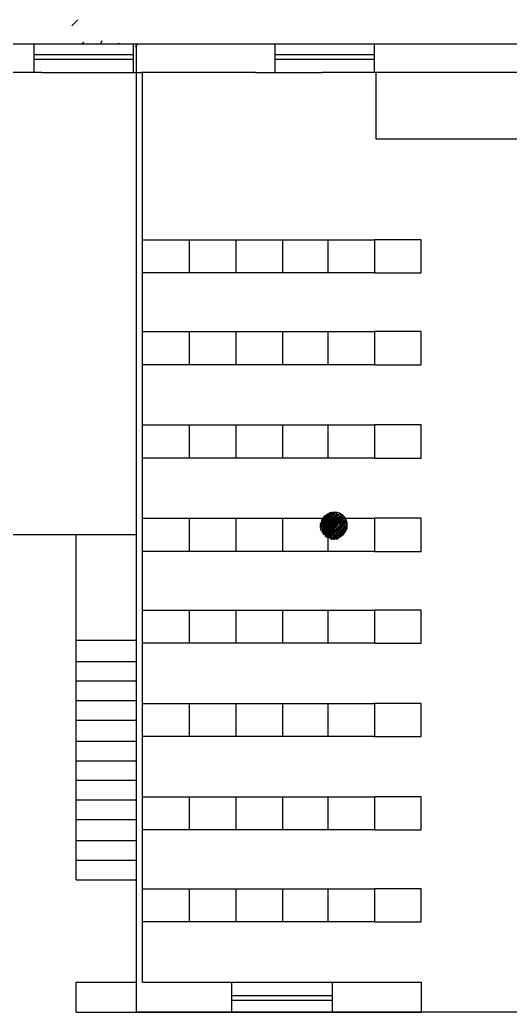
# Model space of a CAD drawing. Header units: millimetres. Extents: x 14 to 406, y 10 to 287.
# Drawn here: x 306.42 to 320.2, y 116.98 to 144.88 of the extents above; entities that cross this region are included whole.
import ezdxf

# ---------------------------------------------------------------- set-up
doc = ezdxf.new("R2010")
doc.units = ezdxf.units.MM
doc.layers.get('0').update_dxf_attribs({"linetype": 'CONTINUOUS'})

msp = doc.modelspace()

# ---------------------------------------------------------------- linework, layer by layer
at = {"color": 0}
for p, q in [((308.045, 144.879), (307.876, 144.709)), ((308.215, 144.243), (308.172, 144.202)), ((308.723, 144.286), (308.681, 144.202)), ((304.067, 144.202), (307.03, 144.202)), ((306.818, 143.397), (306.818, 144.202)), ((306.818, 143.397), (306.818, 144.202)), ((307.03, 144.202), (309.823, 144.202)), ((307.072, 144.202), (307.072, 144.202)), ((307.496, 144.202), (307.496, 144.202)), ((309.231, 144.202), (309.189, 144.202)), ((309.612, 143.397), (309.612, 144.202)), ((309.739, 144.202), (309.655, 144.117)), ((309.696, 116.982), (309.696, 144.202)), ((309.696, 144.202), (332.048, 144.202)), ((309.823, 144.202), (310.417, 144.202)), ((310.078, 144.202), (310.078, 144.202)), ((310.881, 144.202), (310.881, 144.202)), ((311.475, 144.202), (311.475, 144.202)), ((311.982, 144.202), (311.982, 144.202)), ((312.618, 144.202), (312.618, 144.202)), ((313.041, 144.202), (314.904, 144.202)), ((313.592, 143.397), (313.592, 144.202)), ((313.592, 143.397), (313.592, 144.202)), ((313.592, 143.397), (313.592, 144.202)), ((314.904, 144.202), (324.133, 144.202)), ((316.385, 143.397), (316.385, 144.202)), ((306.818, 143.906), (309.612, 143.906)), ((306.818, 143.778), (309.612, 143.778)), ((313.592, 143.906), (316.385, 143.906)), ((313.592, 143.778), (316.385, 143.778)), ((307.03, 143.397), (304.067, 143.397)), ((307.03, 143.397), (309.823, 143.397)), ((309.696, 117.828), (309.696, 143.397)), ((313.041, 143.397), (309.823, 143.397)), ((309.866, 117.828), (309.866, 143.397)), ((313.041, 143.397), (314.904, 143.397)), ((324.133, 143.397), (314.904, 143.397)), ((316.428, 143.397), (316.428, 141.534)), ((316.428, 141.534), (322.016, 141.534)), ((309.866, 138.698), (316.385, 138.698)), ((311.178, 138.698), (311.178, 137.767)), ((312.491, 138.698), (312.491, 137.767)), ((313.803, 138.698), (313.803, 137.767)), ((315.073, 138.698), (315.073, 137.767)), ((316.385, 138.698), (316.385, 137.767)), ((317.697, 138.698), (316.385, 138.698)), ((317.697, 137.767), (317.697, 138.698)), ((316.385, 137.767), (309.866, 137.767)), ((316.385, 137.767), (317.697, 137.767)), ((309.866, 136.116), (316.385, 136.116)), ((311.178, 136.116), (311.178, 135.184)), ((312.491, 136.116), (312.491, 135.184)), ((313.803, 136.116), (313.803, 135.184)), ((315.073, 136.116), (315.073, 135.184)), ((316.385, 136.116), (316.385, 135.184)), ((317.697, 136.116), (316.385, 136.116)), ((317.697, 135.184), (317.697, 136.116)), ((316.385, 135.184), (309.866, 135.184)), ((316.385, 135.184), (317.697, 135.184)), ((309.866, 133.49), (316.385, 133.49)), ((311.178, 133.49), (311.178, 132.56)), ((312.491, 133.49), (312.491, 132.56)), ((313.803, 133.49), (313.803, 132.56)), ((315.073, 133.49), (315.073, 132.56)), ((316.385, 133.49), (316.385, 132.56)), ((317.697, 133.49), (316.385, 133.49)), ((317.697, 132.56), (317.697, 133.49)), ((316.385, 132.56), (309.866, 132.56)), ((316.385, 132.56), (317.697, 132.56)), ((309.866, 130.867), (316.385, 130.867)), ((311.178, 130.867), (311.178, 129.935)), ((312.491, 130.867), (312.491, 129.935)), ((313.803, 130.867), (313.803, 129.935)), ((314.861, 130.697), (315.073, 130.951)), ((314.861, 130.654), (315.073, 130.908)), ((314.861, 130.612), (315.073, 130.867)), ((314.904, 130.781), (315.073, 130.993)), ((314.904, 130.824), (315.031, 130.951)), ((314.988, 130.867), (314.947, 130.908)), ((314.947, 130.824), (314.947, 130.867)), ((314.988, 130.824), (314.947, 130.867)), ((315.031, 130.908), (314.988, 130.951)), ((315.031, 130.867), (314.988, 130.908)), ((315.073, 130.908), (315.031, 130.951)), ((315.073, 130.951), (315.031, 130.951)), ((315.073, 130.951), (315.157, 131.036)), ((315.073, 130.908), (315.2, 131.036)), ((315.284, 131.036), (315.073, 130.824)), ((315.073, 130.867), (315.243, 131.036)), ((315.073, 130.993), (315.115, 130.993)), ((315.073, 130.781), (315.327, 130.993)), ((315.073, 130.74), (315.37, 130.993)), ((315.37, 130.993), (315.073, 130.697)), ((315.073, 130.654), (315.411, 130.993)), ((315.073, 130.951), (315.073, 130.993)), ((315.073, 130.612), (315.454, 130.951)), ((315.454, 130.951), (315.073, 130.57)), ((315.073, 130.528), (315.496, 130.951)), ((315.115, 130.951), (315.073, 130.951)), ((315.073, 130.485), (315.496, 130.908)), ((315.073, 130.444), (315.539, 130.908)), ((315.073, 130.867), (315.073, 129.935)), ((315.073, 130.401), (315.539, 130.867)), ((315.539, 130.867), (315.073, 130.401)), ((315.115, 130.824), (315.073, 130.867)), ((315.115, 130.993), (315.115, 130.993)), ((315.157, 130.993), (315.115, 130.993)), ((315.2, 130.908), (315.115, 130.951)), ((315.157, 130.867), (315.115, 130.908)), ((315.157, 130.824), (315.115, 130.867)), ((315.243, 130.951), (315.157, 130.993)), ((315.2, 130.867), (315.157, 130.908)), ((315.2, 130.993), (315.2, 131.036)), ((315.243, 130.908), (315.2, 130.951)), ((315.284, 130.824), (315.2, 130.867)), ((315.284, 130.993), (315.243, 131.036)), ((315.284, 130.951), (315.243, 130.993)), ((315.284, 130.867), (315.243, 130.908)), ((315.327, 130.993), (315.284, 131.036)), ((315.327, 130.908), (315.284, 130.951)), ((315.327, 130.824), (315.284, 130.867)), ((315.37, 130.951), (315.327, 130.993)), ((315.37, 130.867), (315.327, 130.908)), ((315.411, 130.908), (315.37, 130.951)), ((315.411, 130.824), (315.37, 130.867)), ((315.454, 130.951), (315.411, 130.993)), ((315.454, 130.867), (315.411, 130.908)), ((315.496, 130.824), (315.411, 130.867)), ((315.539, 130.867), (315.454, 130.908)), ((316.385, 130.867), (316.385, 129.935)), ((317.697, 130.867), (316.385, 130.867)), ((317.697, 129.935), (317.697, 130.867)), ((315.073, 130.824), (314.861, 130.612)), ((314.861, 130.57), (315.073, 130.781)), ((314.904, 130.654), (314.861, 130.697)), ((314.904, 130.697), (314.861, 130.697)), ((314.861, 130.612), (314.861, 130.612)), ((314.947, 130.57), (314.861, 130.612)), ((314.904, 130.781), (314.904, 130.824)), ((314.988, 130.781), (314.904, 130.824)), ((314.947, 130.74), (314.904, 130.781)), ((314.904, 130.528), (315.073, 130.74)), ((314.947, 130.697), (314.904, 130.74)), ((315.073, 130.697), (314.904, 130.485)), ((314.904, 130.485), (315.073, 130.654)), ((314.988, 130.612), (314.904, 130.654)), ((314.904, 130.444), (315.073, 130.612)), ((314.947, 130.528), (314.904, 130.57)), ((314.988, 130.697), (314.947, 130.781)), ((314.988, 130.654), (314.947, 130.697)), ((314.988, 130.57), (314.947, 130.612)), ((315.073, 130.57), (314.947, 130.444)), ((315.031, 130.74), (314.988, 130.824)), ((315.031, 130.697), (314.988, 130.74)), ((315.031, 130.612), (314.988, 130.654)), ((315.031, 130.528), (314.988, 130.57)), ((315.073, 130.781), (315.031, 130.824)), ((315.073, 130.74), (315.031, 130.781)), ((315.073, 130.654), (315.031, 130.697)), ((315.073, 130.57), (315.031, 130.612)), ((315.073, 130.358), (315.581, 130.824)), ((315.115, 130.781), (315.073, 130.824)), ((315.581, 130.781), (315.073, 130.315)), ((315.073, 130.697), (315.073, 130.74)), ((315.115, 130.697), (315.073, 130.697)), ((315.115, 130.612), (315.073, 130.654)), ((315.073, 130.528), (315.073, 130.57)), ((315.2, 130.74), (315.115, 130.824)), ((315.115, 130.315), (315.581, 130.781)), ((315.157, 130.697), (315.115, 130.781)), ((315.157, 130.654), (315.115, 130.697)), ((315.2, 130.612), (315.115, 130.654)), ((315.157, 130.57), (315.115, 130.612)), ((315.243, 130.781), (315.157, 130.824)), ((315.157, 130.274), (315.581, 130.74)), ((315.2, 130.697), (315.157, 130.74)), ((315.243, 130.654), (315.157, 130.697)), ((315.2, 130.528), (315.157, 130.57)), ((315.243, 130.74), (315.2, 130.781)), ((315.284, 130.697), (315.2, 130.74)), ((315.2, 130.274), (315.623, 130.697)), ((315.243, 130.57), (315.2, 130.612)), ((315.284, 130.528), (315.2, 130.57)), ((315.284, 130.781), (315.243, 130.824)), ((315.284, 130.697), (315.243, 130.781)), ((315.623, 130.654), (315.243, 130.274)), ((315.284, 130.612), (315.243, 130.654)), ((315.243, 130.274), (315.623, 130.612)), ((315.284, 130.57), (315.243, 130.612)), ((315.327, 130.74), (315.284, 130.824)), ((315.327, 130.654), (315.284, 130.697)), ((315.327, 130.612), (315.284, 130.654)), ((315.37, 130.781), (315.327, 130.824)), ((315.37, 130.697), (315.327, 130.74)), ((315.37, 130.654), (315.327, 130.697)), ((315.327, 130.274), (315.623, 130.57)), ((315.37, 130.528), (315.327, 130.57)), ((315.411, 130.74), (315.37, 130.781)), ((315.411, 130.697), (315.37, 130.74)), ((315.411, 130.57), (315.37, 130.612)), ((315.411, 130.528), (315.37, 130.57)), ((315.454, 130.781), (315.411, 130.824)), ((315.454, 130.697), (315.411, 130.781)), ((315.496, 130.654), (315.411, 130.697)), ((315.454, 130.612), (315.411, 130.654)), ((315.454, 130.57), (315.411, 130.612)), ((315.496, 130.74), (315.454, 130.824)), ((315.539, 130.697), (315.454, 130.74)), ((315.496, 130.612), (315.454, 130.654)), ((315.539, 130.528), (315.454, 130.57)), ((315.539, 130.781), (315.496, 130.824)), ((315.581, 130.74), (315.496, 130.781)), ((315.539, 130.654), (315.496, 130.697)), ((315.581, 130.57), (315.496, 130.612)), ((315.581, 130.781), (315.539, 130.824)), ((315.581, 130.697), (315.539, 130.74)), ((315.581, 130.612), (315.539, 130.654)), ((315.581, 130.528), (315.539, 130.57)), ((315.581, 130.74), (315.581, 130.781)), ((315.623, 130.697), (315.581, 130.697)), ((315.623, 130.57), (315.581, 130.612)), ((308.215, 130.401), (304.786, 130.401)), ((308.003, 120.706), (308.003, 130.401)), ((309.696, 130.401), (308.003, 130.401)), ((314.904, 130.528), (314.861, 130.528)), ((314.988, 130.444), (314.904, 130.528)), ((314.904, 130.485), (314.904, 130.485)), ((314.947, 130.401), (315.073, 130.528)), ((314.988, 130.485), (314.947, 130.528)), ((314.988, 130.401), (314.947, 130.444)), ((314.988, 130.401), (315.073, 130.485)), ((315.031, 130.444), (314.988, 130.485)), ((314.988, 130.358), (315.073, 130.444)), ((315.031, 130.358), (314.988, 130.444)), ((315.073, 130.485), (315.031, 130.528)), ((315.073, 130.401), (315.031, 130.485)), ((315.031, 130.358), (315.073, 130.401)), ((315.073, 130.401), (315.031, 130.315)), ((315.073, 130.315), (315.031, 130.358)), ((315.073, 130.485), (315.073, 130.528)), ((315.115, 130.528), (315.073, 130.528)), ((315.115, 130.444), (315.073, 130.485)), ((315.073, 130.358), (315.073, 130.401)), ((315.073, 130.315), (315.073, 130.358)), ((315.115, 130.315), (315.073, 130.358)), ((315.115, 130.358), (315.073, 130.358)), ((315.157, 130.485), (315.115, 130.528)), ((315.2, 130.444), (315.115, 130.485)), ((315.157, 130.401), (315.115, 130.444)), ((315.157, 130.358), (315.115, 130.401)), ((315.2, 130.274), (315.115, 130.315)), ((315.243, 130.485), (315.157, 130.528)), ((315.2, 130.358), (315.157, 130.444)), ((315.243, 130.315), (315.157, 130.358)), ((315.243, 130.401), (315.2, 130.485)), ((315.284, 130.358), (315.2, 130.401)), ((315.243, 130.274), (315.2, 130.315)), ((315.284, 130.444), (315.243, 130.528)), ((315.284, 130.401), (315.243, 130.444)), ((315.284, 130.315), (315.243, 130.358)), ((315.327, 130.485), (315.284, 130.528)), ((315.327, 130.444), (315.284, 130.485)), ((315.327, 130.358), (315.284, 130.401)), ((315.327, 130.274), (315.284, 130.315)), ((315.37, 130.485), (315.327, 130.528)), ((315.37, 130.358), (315.327, 130.444)), ((315.37, 130.315), (315.327, 130.358)), ((315.37, 130.315), (315.581, 130.528)), ((315.411, 130.401), (315.37, 130.485)), ((315.411, 130.358), (315.37, 130.401)), ((315.37, 130.315), (315.37, 130.315)), ((315.454, 130.444), (315.411, 130.528)), ((315.496, 130.485), (315.411, 130.528)), ((315.454, 130.401), (315.411, 130.444)), ((315.454, 130.358), (315.411, 130.401)), ((315.411, 130.315), (315.411, 130.358)), ((315.496, 130.444), (315.454, 130.485)), ((315.454, 130.358), (315.539, 130.444)), ((315.496, 130.401), (315.454, 130.444)), ((315.539, 130.485), (315.496, 130.528)), ((315.539, 130.444), (315.496, 130.485)), ((315.581, 130.485), (315.539, 130.528)), ((315.581, 130.528), (315.581, 130.528)), ((315.284, 130.274), (315.243, 130.274)), ((316.385, 129.935), (309.866, 129.935)), ((316.385, 129.935), (317.697, 129.935)), ((309.866, 117.828), (309.866, 128.538)), ((309.866, 128.284), (316.385, 128.284)), ((311.178, 128.284), (311.178, 127.353)), ((312.491, 128.284), (312.491, 127.353)), ((313.803, 128.284), (313.803, 127.353)), ((315.073, 128.284), (315.073, 127.353)), ((316.385, 128.284), (316.385, 127.353)), ((317.697, 128.284), (316.385, 128.284)), ((317.697, 127.353), (317.697, 128.284)), ((308.003, 127.437), (309.696, 127.437)), ((316.385, 127.353), (309.866, 127.353)), ((316.385, 127.353), (317.697, 127.353)), ((308.003, 126.844), (309.696, 126.844)), ((308.003, 126.294), (309.696, 126.294)), ((308.003, 125.744), (309.696, 125.744)), ((309.866, 125.659), (316.385, 125.659)), ((311.178, 125.659), (311.178, 124.728)), ((312.491, 125.659), (312.491, 124.728)), ((313.803, 125.659), (313.803, 124.728)), ((315.073, 125.659), (315.073, 124.728)), ((316.385, 125.659), (316.385, 124.728)), ((317.697, 125.659), (316.385, 125.659)), ((317.697, 124.728), (317.697, 125.659)), ((308.003, 125.193), (309.696, 125.193)), ((316.385, 124.728), (309.866, 124.728)), ((316.385, 124.728), (317.697, 124.728)), ((308.003, 124.601), (309.696, 124.601)), ((308.003, 124.051), (309.696, 124.051)), ((308.003, 123.5), (309.696, 123.5)), ((309.866, 123.035), (316.385, 123.035)), ((311.178, 123.035), (311.178, 122.104)), ((312.491, 123.035), (312.491, 122.104)), ((313.803, 123.035), (313.803, 122.104)), ((315.073, 123.035), (315.073, 122.104)), ((316.385, 123.035), (316.385, 122.104)), ((317.697, 123.035), (316.385, 123.035)), ((317.697, 122.104), (317.697, 123.035)), ((308.003, 122.95), (309.696, 122.95)), ((308.003, 122.4), (309.696, 122.4)), ((316.385, 122.104), (309.866, 122.104)), ((316.385, 122.104), (317.697, 122.104)), ((308.003, 121.807), (309.696, 121.807)), ((308.003, 121.256), (309.696, 121.256)), ((308.003, 120.706), (309.696, 120.706)), ((309.866, 120.453), (316.385, 120.453)), ((311.178, 120.453), (311.178, 119.521)), ((312.491, 120.453), (312.491, 119.521)), ((313.803, 120.453), (313.803, 119.521)), ((315.073, 120.453), (315.073, 119.521)), ((316.385, 120.453), (316.385, 119.521)), ((317.697, 120.453), (316.385, 120.453)), ((317.697, 119.521), (317.697, 120.453)), ((316.385, 119.521), (309.866, 119.521)), ((316.385, 119.521), (317.697, 119.521)), ((308.003, 117.828), (309.696, 117.828)), ((308.003, 116.982), (308.003, 117.828)), ((309.866, 117.828), (313.803, 117.828)), ((312.364, 117.828), (312.364, 116.982)), ((313.803, 117.828), (316.597, 117.828)), ((315.2, 117.828), (315.2, 116.982)), ((316.597, 117.828), (317.697, 117.828)), ((317.697, 117.828), (317.697, 116.982)), ((312.364, 117.447), (315.2, 117.447)), ((312.364, 117.319), (315.2, 117.319)), ((308.003, 116.982), (313.803, 116.982)), ((327.308, 116.982), (309.696, 116.982)), ((313.803, 116.982), (316.597, 116.982)), ((316.597, 116.982), (317.697, 116.982))]:
    msp.add_line(p, q, dxfattribs=at)
for points in [[(315.263, 131.036), (315.065, 131.036), (314.904, 130.875), (314.904, 130.677)], [(315.623, 130.677), (315.623, 130.875), (315.462, 131.036), (315.263, 131.036)], [(314.904, 130.677), (314.904, 130.477), (315.065, 130.315), (315.263, 130.315)], [(315.263, 130.315), (315.462, 130.315), (315.623, 130.477), (315.623, 130.677)]]:
    msp.add_open_spline(points, degree=3, dxfattribs=at)

doc.saveas('drawing.dxf')
